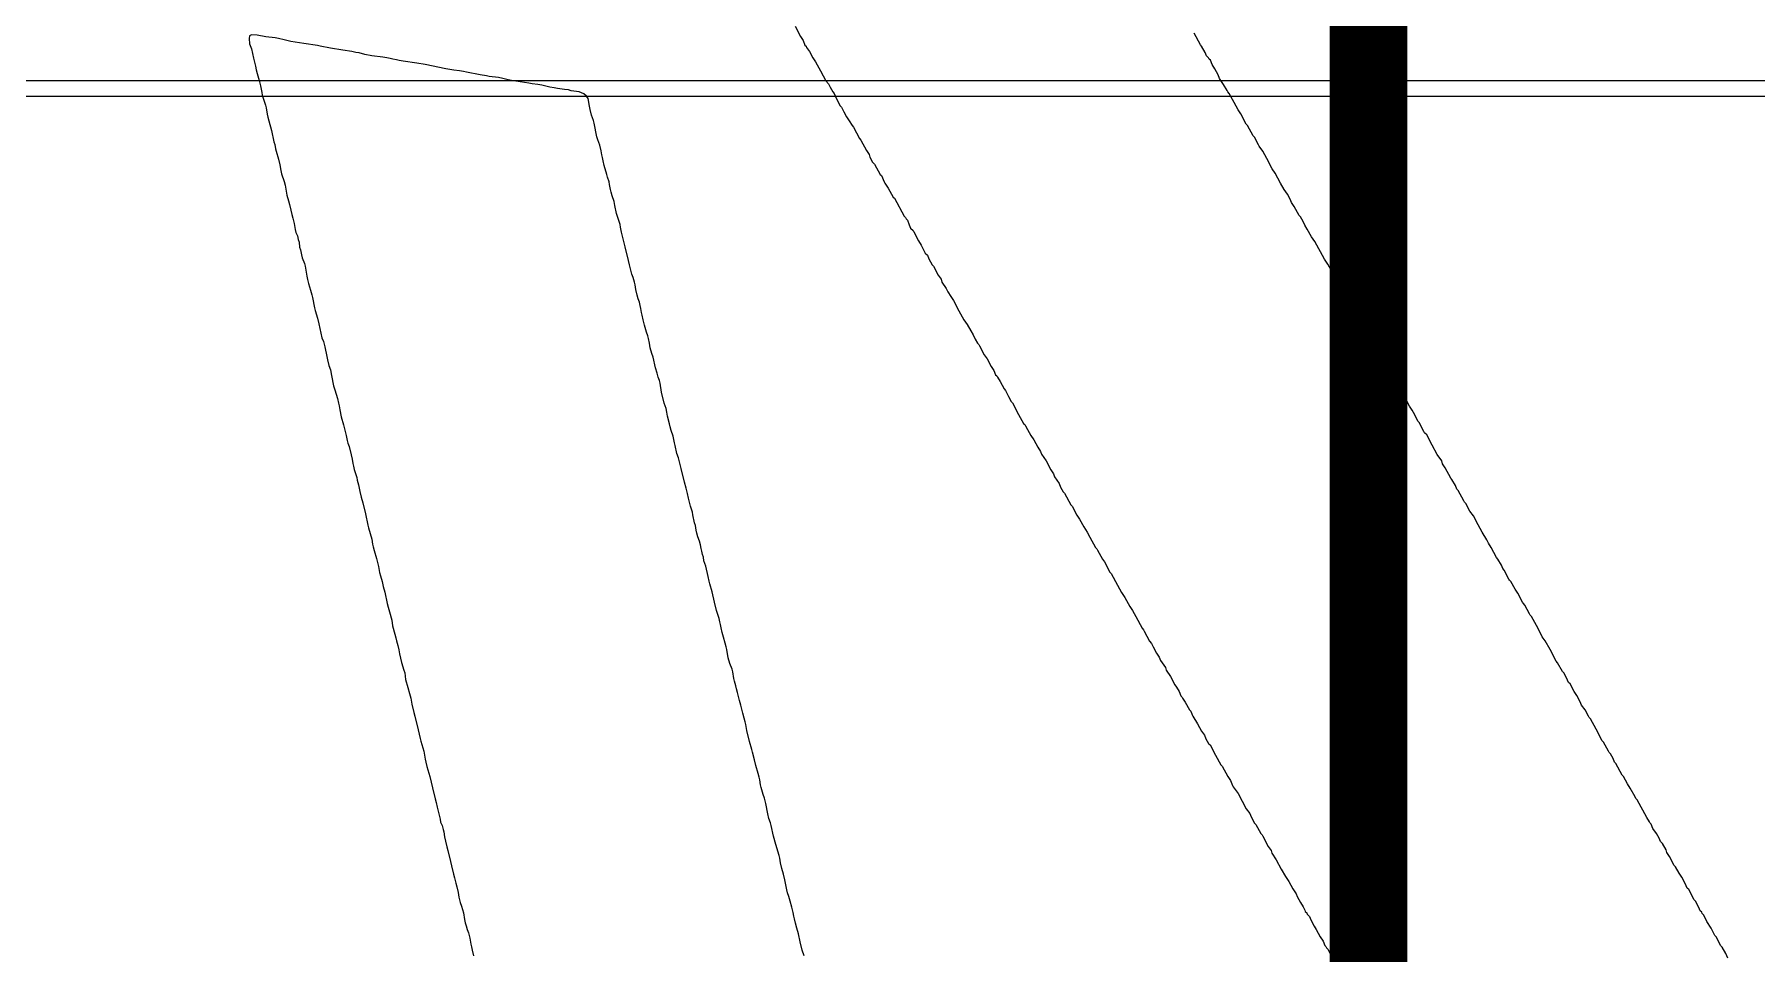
# Model space of a CAD drawing. Header units: inches. Extents: x 0 to 198, y 0 to 199.
# Drawn here: x 3.2747 to 3.3858, y 1.1247 to 1.184 of the extents above; entities that cross this region are included whole.
import ezdxf

# ---------------------------------------------------------------- set-up
doc = ezdxf.new("R2010")
doc.units = ezdxf.units.IN
doc.header["$MEASUREMENT"] = 0
for name, color, linetype in [('Bottom Layer', 5, 'Continuous'), ('Bottom Overlay', 54, 'Continuous'), ('Layer 1', 16, 'Continuous'), ('Layer 2', 76, 'Continuous'), ('Top Layer', 1, 'Continuous'), ('Top Overlay', 2, 'Continuous')]:
    doc.layers.add(name, color=color, linetype=linetype)

# ---------------------------------------------------------------- blocks, each defined once
blk = doc.blocks.new('G5RL_1A_E_HR_DC5_214')
at = {"layer": 'Top Overlay'}
blk.add_lwpolyline([(0.55905, -0.24879, 0.005, 0.005, 0), (-0.58268, -0.24879, 0.005, 0.005, 0)], format="xyseb", dxfattribs=at)

msp = doc.modelspace()

# ---------------------------------------------------------------- linework, layer by layer
at = {"layer": 'Bottom Layer'}
msp.add_line((4.03452, 1.181), (1.32, 1.181), dxfattribs=at)
at = {"layer": 'Bottom Overlay'}
for p, q in [((3.32377, 1.18453), (3.32413, 1.18386)), ((3.34994, 1.18333), (3.34954, 1.18408)), ((3.28856, 1.18391), (3.28852, 1.18373)), ((3.28852, 1.18373), (3.28856, 1.18338)), ((3.28867, 1.18397), (3.28856, 1.18391)), ((3.28856, 1.18338), (3.28869, 1.18307)), ((3.28905, 1.18395), (3.28867, 1.18397)), ((3.28869, 1.18307), (3.28874, 1.18276)), ((3.2896, 1.18384), (3.28905, 1.18395)), ((3.2902, 1.18377), (3.2896, 1.18384)), ((3.29042, 1.18373), (3.2902, 1.18377)), ((3.29078, 1.18364), (3.29042, 1.18373)), ((3.29122, 1.18355), (3.29078, 1.18364)), ((3.29206, 1.18342), (3.29122, 1.18355)), ((3.29294, 1.18329), (3.29206, 1.18342)), ((3.29312, 1.18324), (3.29294, 1.18329)), ((3.29379, 1.18311), (3.29312, 1.18324)), ((3.29458, 1.18298), (3.29379, 1.18311)), ((3.29516, 1.18289), (3.29458, 1.18298)), ((3.32413, 1.18386), (3.3243, 1.1836)), ((3.3243, 1.1836), (3.32441, 1.18331)), ((3.32441, 1.18331), (3.32448, 1.18324)), ((3.32448, 1.18324), (3.32452, 1.18315)), ((3.32452, 1.18315), (3.3247, 1.18289)), ((3.35002, 1.18324), (3.34994, 1.18333)), ((3.35025, 1.18284), (3.35002, 1.18324)), ((3.28874, 1.18276), (3.28881, 1.18247)), ((3.28881, 1.18247), (3.28894, 1.18194)), ((3.28894, 1.18194), (3.28898, 1.18171)), ((3.29542, 1.18284), (3.29516, 1.18289)), ((3.29564, 1.1828), (3.29542, 1.18284)), ((3.296, 1.18271), (3.29564, 1.1828)), ((3.29644, 1.18262), (3.296, 1.18271)), ((3.29715, 1.18253), (3.29644, 1.18262)), ((3.29742, 1.18249), (3.29715, 1.18253)), ((3.29764, 1.18245), (3.29742, 1.18249)), ((3.29781, 1.1824), (3.29764, 1.18245)), ((3.29804, 1.18236), (3.29781, 1.1824)), ((3.29821, 1.18231), (3.29804, 1.18236)), ((3.29848, 1.18227), (3.29821, 1.18231)), ((3.29936, 1.18214), (3.29848, 1.18227)), ((3.29989, 1.18205), (3.29936, 1.18214)), ((3.30122, 1.18178), (3.29989, 1.18205)), ((3.3247, 1.18289), (3.32492, 1.18249)), ((3.32492, 1.18249), (3.3251, 1.18223)), ((3.3251, 1.18223), (3.32541, 1.18165)), ((3.35033, 1.18262), (3.35025, 1.18284)), ((3.35047, 1.18249), (3.35033, 1.18262)), ((3.35051, 1.1824), (3.35047, 1.18249)), ((3.35058, 1.18234), (3.35051, 1.1824)), ((3.35069, 1.18205), (3.35058, 1.18234)), ((3.35087, 1.18178), (3.35069, 1.18205)), ((3.35109, 1.18138), (3.35087, 1.18178)), ((3.28898, 1.18171), (3.28905, 1.18147)), ((3.28905, 1.18147), (3.28918, 1.18103)), ((3.28918, 1.18103), (3.28927, 1.18067)), ((3.28927, 1.18067), (3.28934, 1.18025)), ((3.30175, 1.18169), (3.30122, 1.18178)), ((3.30211, 1.18165), (3.30175, 1.18169)), ((3.30237, 1.1816), (3.30211, 1.18165)), ((3.30255, 1.18156), (3.30237, 1.1816)), ((3.30344, 1.18138), (3.30255, 1.18156)), ((3.30386, 1.18132), (3.30344, 1.18138)), ((3.30403, 1.18127), (3.30386, 1.18132)), ((3.30463, 1.18121), (3.30403, 1.18127)), ((3.3049, 1.18116), (3.30463, 1.18121)), ((3.30525, 1.18107), (3.3049, 1.18116)), ((3.30547, 1.18103), (3.30525, 1.18107)), ((3.30574, 1.18098), (3.30547, 1.18103)), ((3.30631, 1.1809), (3.30574, 1.18098)), ((3.30658, 1.18085), (3.30631, 1.1809)), ((3.3068, 1.18081), (3.30658, 1.18085)), ((3.30716, 1.18076), (3.3068, 1.18081)), ((3.30742, 1.18072), (3.30716, 1.18076)), ((3.30795, 1.18059), (3.30742, 1.18072)), ((3.32541, 1.18165), (3.32576, 1.18099)), ((3.32576, 1.18099), (3.32594, 1.18081)), ((3.32594, 1.18081), (3.32603, 1.18059)), ((3.35118, 1.18116), (3.35109, 1.18138)), ((3.35144, 1.18076), (3.35118, 1.18116)), ((3.35166, 1.18037), (3.35144, 1.18076)), ((3.28934, 1.18025), (3.28938, 1.18008)), ((3.28938, 1.18008), (3.28958, 1.17944)), ((3.30822, 1.18054), (3.30795, 1.18059)), ((3.30844, 1.1805), (3.30822, 1.18054)), ((3.30888, 1.18045), (3.30844, 1.1805)), ((3.30915, 1.18041), (3.30888, 1.18045)), ((3.30932, 1.18036), (3.30915, 1.18041)), ((3.30983, 1.1803), (3.30932, 1.18036)), ((3.31014, 1.18017), (3.30983, 1.1803)), ((3.3103, 1.18001), (3.31014, 1.18017)), ((3.31041, 1.17986), (3.3103, 1.18001)), ((3.3105, 1.17937), (3.31041, 1.17986)), ((3.32603, 1.18059), (3.32621, 1.18028)), ((3.32621, 1.18028), (3.3263, 1.18019)), ((3.3263, 1.18019), (3.32647, 1.17979)), ((3.32647, 1.17979), (3.32669, 1.17939)), ((3.35171, 1.18028), (3.35166, 1.18037)), ((3.3518, 1.18019), (3.35171, 1.18028)), ((3.35211, 1.17961), (3.3518, 1.18019)), ((3.35237, 1.17913), (3.35211, 1.17961)), ((3.28958, 1.17944), (3.28962, 1.17926)), ((3.28962, 1.17926), (3.28969, 1.17884)), ((3.28969, 1.17884), (3.28973, 1.17866)), ((3.28973, 1.17866), (3.2898, 1.17842)), ((3.31054, 1.17915), (3.3105, 1.17937)), ((3.31063, 1.17879), (3.31054, 1.17915)), ((3.31076, 1.17844), (3.31063, 1.17879)), ((3.32669, 1.17939), (3.32678, 1.1793)), ((3.32678, 1.1793), (3.32692, 1.17899)), ((3.32692, 1.17899), (3.32709, 1.17868)), ((3.32709, 1.17868), (3.32727, 1.17842)), ((3.35255, 1.17886), (3.35237, 1.17913)), ((3.3529, 1.1782), (3.35255, 1.17886)), ((3.2898, 1.17842), (3.28998, 1.1778)), ((3.28998, 1.1778), (3.29013, 1.17707)), ((3.31081, 1.17826), (3.31076, 1.17844)), ((3.31098, 1.17738), (3.31081, 1.17826)), ((3.31103, 1.1772), (3.31098, 1.17738)), ((3.32727, 1.17842), (3.32745, 1.17811)), ((3.32745, 1.17811), (3.32754, 1.17802)), ((3.32754, 1.17802), (3.32793, 1.17727)), ((3.35299, 1.17811), (3.3529, 1.1782)), ((3.35335, 1.17744), (3.35299, 1.17811)), ((3.35343, 1.17736), (3.35335, 1.17744)), ((3.3537, 1.17687), (3.35343, 1.17736)), ((3.29013, 1.17707), (3.29018, 1.17689)), ((3.29018, 1.17689), (3.29022, 1.17662)), ((3.29022, 1.17662), (3.29027, 1.17645)), ((3.29027, 1.17645), (3.29042, 1.17594)), ((3.31116, 1.17685), (3.31103, 1.1772)), ((3.31125, 1.17649), (3.31116, 1.17685)), ((3.31129, 1.17623), (3.31125, 1.17649)), ((3.31134, 1.17605), (3.31129, 1.17623)), ((3.32793, 1.17727), (3.32802, 1.17718)), ((3.32802, 1.17718), (3.32838, 1.17651)), ((3.32838, 1.17651), (3.32855, 1.17625)), ((3.32855, 1.17625), (3.3286, 1.17607)), ((3.35374, 1.17678), (3.3537, 1.17687)), ((3.35396, 1.17647), (3.35374, 1.17678)), ((3.35423, 1.17598), (3.35396, 1.17647)), ((3.29042, 1.17594), (3.29051, 1.17558)), ((3.29051, 1.17558), (3.29058, 1.17521)), ((3.29058, 1.17521), (3.29062, 1.17499)), ((3.31138, 1.17583), (3.31134, 1.17605)), ((3.31145, 1.17554), (3.31138, 1.17583)), ((3.31163, 1.17496), (3.31145, 1.17554)), ((3.3286, 1.17607), (3.32877, 1.17576)), ((3.32877, 1.17576), (3.32891, 1.17563)), ((3.32891, 1.17563), (3.32926, 1.17496)), ((3.35458, 1.17532), (3.35423, 1.17598)), ((3.35476, 1.17505), (3.35458, 1.17532)), ((3.29062, 1.17499), (3.2908, 1.1745)), ((3.2908, 1.1745), (3.29086, 1.17426)), ((3.29086, 1.17426), (3.29097, 1.17361)), ((3.31167, 1.17479), (3.31163, 1.17496)), ((3.31176, 1.17448), (3.31167, 1.17479)), ((3.3118, 1.1743), (3.31176, 1.17448)), ((3.31185, 1.17399), (3.3118, 1.1743)), ((3.32926, 1.17496), (3.32935, 1.17488)), ((3.32935, 1.17488), (3.32953, 1.17448)), ((3.32953, 1.17448), (3.32957, 1.17439)), ((3.32957, 1.17439), (3.32979, 1.17408)), ((3.32979, 1.17408), (3.3301, 1.1735)), ((3.35512, 1.17439), (3.35476, 1.17505)), ((3.35534, 1.17399), (3.35512, 1.17439)), ((3.29097, 1.17361), (3.29106, 1.17326)), ((3.29106, 1.17326), (3.29113, 1.17302)), ((3.29113, 1.17302), (3.29122, 1.17266)), ((3.31189, 1.17381), (3.31185, 1.17399)), ((3.31196, 1.17357), (3.31189, 1.17381)), ((3.31209, 1.17321), (3.31196, 1.17357)), ((3.31214, 1.17295), (3.31209, 1.17321)), ((3.31225, 1.17244), (3.31214, 1.17295)), ((3.3301, 1.1735), (3.33019, 1.17342)), ((3.33019, 1.17342), (3.33081, 1.17226)), ((3.35556, 1.17368), (3.35534, 1.17399)), ((3.35574, 1.17337), (3.35556, 1.17368)), ((3.35582, 1.17315), (3.35574, 1.17337)), ((3.356, 1.17288), (3.35582, 1.17315)), ((3.29122, 1.17266), (3.29128, 1.17237)), ((3.29128, 1.17237), (3.29135, 1.17213)), ((3.29135, 1.17213), (3.29144, 1.17178)), ((3.31247, 1.17173), (3.31225, 1.17244)), ((3.33081, 1.17226), (3.3309, 1.17218)), ((3.3309, 1.17218), (3.33094, 1.17209)), ((3.33094, 1.17209), (3.33103, 1.172)), ((3.33103, 1.172), (3.33114, 1.17171)), ((3.35631, 1.17231), (3.356, 1.17288)), ((3.3564, 1.17222), (3.35631, 1.17231)), ((3.35658, 1.17191), (3.3564, 1.17222)), ((3.35667, 1.17169), (3.35658, 1.17191)), ((3.29144, 1.17178), (3.29151, 1.1714)), ((3.29151, 1.1714), (3.29155, 1.17122)), ((3.29155, 1.17122), (3.29164, 1.171)), ((3.29164, 1.171), (3.2917, 1.17076)), ((3.2917, 1.17076), (3.29175, 1.17058)), ((3.31251, 1.17155), (3.31247, 1.17173)), ((3.31256, 1.17124), (3.31251, 1.17155)), ((3.31273, 1.17054), (3.31256, 1.17124)), ((3.33114, 1.17171), (3.33123, 1.17149)), ((3.33123, 1.17149), (3.33139, 1.17133)), ((3.33139, 1.17133), (3.33143, 1.17125)), ((3.33143, 1.17125), (3.33174, 1.17067)), ((3.33174, 1.17067), (3.33192, 1.1704)), ((3.35684, 1.17142), (3.35667, 1.17169)), ((3.35711, 1.17094), (3.35684, 1.17142)), ((3.35733, 1.17063), (3.35711, 1.17094)), ((3.29175, 1.17058), (3.29179, 1.17027)), ((3.29179, 1.17027), (3.29184, 1.17009)), ((3.29184, 1.17009), (3.2919, 1.16976)), ((3.2919, 1.16976), (3.29195, 1.16958)), ((3.29195, 1.16958), (3.2921, 1.16921)), ((3.3128, 1.17029), (3.31273, 1.17054)), ((3.31302, 1.16941), (3.3128, 1.17029)), ((3.33192, 1.1704), (3.33201, 1.17018)), ((3.33201, 1.17018), (3.33218, 1.16987)), ((3.33218, 1.16987), (3.33232, 1.16974)), ((3.33232, 1.16974), (3.3324, 1.16952)), ((3.35795, 1.16948), (3.35733, 1.17063)), ((3.2921, 1.16921), (3.29215, 1.16903)), ((3.29215, 1.16903), (3.29226, 1.16839)), ((3.31309, 1.16912), (3.31302, 1.16941)), ((3.31318, 1.16877), (3.31309, 1.16912)), ((3.31324, 1.16852), (3.31318, 1.16877)), ((3.31333, 1.1683), (3.31324, 1.16852)), ((3.3324, 1.16952), (3.33263, 1.16912)), ((3.33263, 1.16912), (3.33271, 1.16903)), ((3.33271, 1.16903), (3.33302, 1.16846)), ((3.33302, 1.16846), (3.3332, 1.16819)), ((3.35817, 1.16917), (3.35795, 1.16948)), ((3.35839, 1.16877), (3.35817, 1.16917)), ((3.35844, 1.16868), (3.35839, 1.16877)), ((3.35866, 1.16837), (3.35844, 1.16868)), ((3.29226, 1.16839), (3.2923, 1.16817)), ((3.2923, 1.16817), (3.29237, 1.16792)), ((3.29237, 1.16792), (3.2925, 1.16748)), ((3.2925, 1.16748), (3.29257, 1.16719)), ((3.3134, 1.16801), (3.31333, 1.1683)), ((3.31344, 1.16784), (3.3134, 1.16801)), ((3.31349, 1.16753), (3.31344, 1.16784)), ((3.31357, 1.16717), (3.31349, 1.16753)), ((3.3332, 1.16819), (3.33325, 1.16801)), ((3.33325, 1.16801), (3.33353, 1.16759)), ((3.33353, 1.16759), (3.33364, 1.16739)), ((3.33364, 1.16739), (3.33382, 1.16708)), ((3.3587, 1.16819), (3.35866, 1.16837)), ((3.35888, 1.16793), (3.3587, 1.16819)), ((3.35923, 1.16726), (3.35888, 1.16793)), ((3.29257, 1.16719), (3.29261, 1.16702)), ((3.29261, 1.16702), (3.29275, 1.16635)), ((3.29275, 1.16635), (3.29279, 1.16618)), ((3.31364, 1.16693), (3.31357, 1.16717)), ((3.31373, 1.16671), (3.31364, 1.16693)), ((3.31377, 1.16649), (3.31373, 1.16671)), ((3.31382, 1.16631), (3.31377, 1.16649)), ((3.31386, 1.16604), (3.31382, 1.16631)), ((3.33382, 1.16708), (3.334, 1.16682)), ((3.334, 1.16682), (3.33435, 1.16615)), ((3.35928, 1.16717), (3.35923, 1.16726)), ((3.35937, 1.16708), (3.35928, 1.16717)), ((3.35954, 1.16677), (3.35937, 1.16708)), ((3.35963, 1.16655), (3.35954, 1.16677)), ((3.35981, 1.16629), (3.35963, 1.16655)), ((3.36014, 1.16569), (3.35981, 1.16629)), ((3.29279, 1.16618), (3.29294, 1.16567)), ((3.29294, 1.16567), (3.29303, 1.16531)), ((3.29303, 1.16531), (3.29323, 1.1644)), ((3.31391, 1.16587), (3.31386, 1.16604)), ((3.31397, 1.16558), (3.31391, 1.16587)), ((3.31406, 1.16522), (3.31397, 1.16558)), ((3.31419, 1.16478), (3.31406, 1.16522)), ((3.33435, 1.16615), (3.33466, 1.16558)), ((3.33466, 1.16558), (3.33488, 1.16527)), ((3.33488, 1.16527), (3.33511, 1.16487)), ((3.36043, 1.16527), (3.36014, 1.16569)), ((3.36047, 1.16509), (3.36043, 1.16527)), ((3.29323, 1.1644), (3.29332, 1.16418)), ((3.29332, 1.16418), (3.29341, 1.16383)), ((3.31426, 1.16454), (3.31419, 1.16478)), ((3.31431, 1.16436), (3.31426, 1.16454)), ((3.31437, 1.16407), (3.31431, 1.16436)), ((3.31442, 1.16376), (3.31437, 1.16407)), ((3.33511, 1.16487), (3.33528, 1.16461)), ((3.33528, 1.16461), (3.33539, 1.16432)), ((3.33539, 1.16432), (3.33555, 1.16407)), ((3.33555, 1.16407), (3.33564, 1.16399)), ((3.36065, 1.16483), (3.36047, 1.16509)), ((3.36092, 1.16434), (3.36065, 1.16483)), ((3.36109, 1.16407), (3.36092, 1.16434)), ((3.36114, 1.16399), (3.36109, 1.16407)), ((3.29341, 1.16383), (3.29345, 1.16361)), ((3.29345, 1.16361), (3.2935, 1.16343)), ((3.2935, 1.16343), (3.29359, 1.16299)), ((3.29359, 1.16299), (3.29367, 1.16263)), ((3.31453, 1.16339), (3.31442, 1.16376)), ((3.31462, 1.16317), (3.31453, 1.16339)), ((3.31477, 1.16248), (3.31462, 1.16317)), ((3.33564, 1.16399), (3.33568, 1.1639)), ((3.33568, 1.1639), (3.33599, 1.16332)), ((3.33599, 1.16332), (3.33617, 1.16306)), ((3.33617, 1.16306), (3.33643, 1.16257)), ((3.3612, 1.16392), (3.36114, 1.16399)), ((3.36131, 1.16363), (3.3612, 1.16392)), ((3.36162, 1.16319), (3.36131, 1.16363)), ((3.36167, 1.1631), (3.36162, 1.16319)), ((3.36176, 1.16288), (3.36167, 1.1631)), ((3.29367, 1.16263), (3.29379, 1.16235)), ((3.29379, 1.16235), (3.29385, 1.16197)), ((3.29385, 1.16197), (3.29398, 1.16131)), ((3.31486, 1.16213), (3.31477, 1.16248)), ((3.31493, 1.16188), (3.31486, 1.16213)), ((3.31501, 1.16166), (3.31493, 1.16188)), ((3.33643, 1.16257), (3.33661, 1.1623)), ((3.33661, 1.1623), (3.33672, 1.16202)), ((3.33672, 1.16202), (3.33679, 1.16195)), ((3.33679, 1.16195), (3.33683, 1.16186)), ((3.33683, 1.16186), (3.33701, 1.16159)), ((3.36193, 1.16261), (3.36176, 1.16288)), ((3.3622, 1.16213), (3.36193, 1.16261)), ((3.36238, 1.16186), (3.3622, 1.16213)), ((3.36269, 1.16129), (3.36238, 1.16186)), ((3.29398, 1.16131), (3.29405, 1.16106)), ((3.29405, 1.16106), (3.29423, 1.16049)), ((3.31506, 1.16148), (3.31501, 1.16166)), ((3.31515, 1.16091), (3.31506, 1.16148)), ((3.31532, 1.1602), (3.31515, 1.16091)), ((3.33701, 1.16159), (3.33727, 1.16111)), ((3.33727, 1.16111), (3.33736, 1.16102)), ((3.33736, 1.16102), (3.33754, 1.16062)), ((3.36273, 1.1612), (3.36269, 1.16129)), ((3.36282, 1.16111), (3.36273, 1.1612)), ((3.36317, 1.16049), (3.36282, 1.16111)), ((3.29423, 1.16049), (3.29429, 1.1602)), ((3.29429, 1.1602), (3.29434, 1.16002)), ((3.29434, 1.16002), (3.29438, 1.15976)), ((3.29438, 1.15976), (3.29447, 1.15931)), ((3.31546, 1.15985), (3.31532, 1.1602)), ((3.3155, 1.15962), (3.31546, 1.15985)), ((3.31554, 1.15936), (3.3155, 1.15962)), ((3.33754, 1.16062), (3.33772, 1.16031)), ((3.33772, 1.16031), (3.33781, 1.16022)), ((3.33781, 1.16022), (3.3382, 1.15947)), ((3.36344, 1.16), (3.36317, 1.16049)), ((3.36362, 1.15974), (3.36344, 1.16)), ((3.36379, 1.15943), (3.36362, 1.15974)), ((3.29447, 1.15931), (3.29463, 1.1588)), ((3.29463, 1.1588), (3.2948, 1.1581)), ((3.31566, 1.15885), (3.31554, 1.15936)), ((3.3157, 1.15867), (3.31566, 1.15885)), ((3.31577, 1.15843), (3.3157, 1.15867)), ((3.3382, 1.15947), (3.33851, 1.15889)), ((3.33851, 1.15889), (3.3386, 1.15881)), ((3.3386, 1.15881), (3.33865, 1.15872)), ((3.33865, 1.15872), (3.33878, 1.1585)), ((3.33878, 1.1585), (3.339, 1.1581)), ((3.36397, 1.15903), (3.36379, 1.15943)), ((3.36406, 1.15894), (3.36397, 1.15903)), ((3.36437, 1.15836), (3.36406, 1.15894)), ((3.2948, 1.1581), (3.29485, 1.15779)), ((3.29485, 1.15779), (3.29489, 1.15761)), ((3.29489, 1.15761), (3.29498, 1.15739)), ((3.29498, 1.15739), (3.29511, 1.15686)), ((3.3159, 1.15807), (3.31577, 1.15843)), ((3.31599, 1.15763), (3.3159, 1.15807)), ((3.31603, 1.15745), (3.31599, 1.15763)), ((3.31614, 1.15695), (3.31603, 1.15745)), ((3.339, 1.1581), (3.33918, 1.15783)), ((3.33918, 1.15783), (3.33944, 1.15735)), ((3.33944, 1.15735), (3.33962, 1.15708)), ((3.36441, 1.15827), (3.36437, 1.15836)), ((3.36455, 1.15814), (3.36441, 1.15827)), ((3.3649, 1.15748), (3.36455, 1.15814)), ((3.36523, 1.15688), (3.3649, 1.15748)), ((3.29511, 1.15686), (3.29518, 1.15657)), ((3.29518, 1.15657), (3.29522, 1.1563)), ((3.29522, 1.1563), (3.29527, 1.15613)), ((3.31625, 1.15666), (3.31614, 1.15695)), ((3.31641, 1.15597), (3.31625, 1.15666)), ((3.33962, 1.15708), (3.33967, 1.1569)), ((3.33967, 1.1569), (3.33998, 1.15646)), ((3.33998, 1.15646), (3.34029, 1.15588)), ((3.36552, 1.15646), (3.36523, 1.15688)), ((3.36556, 1.15628), (3.36552, 1.15646)), ((3.36574, 1.15602), (3.36556, 1.15628)), ((3.29527, 1.15613), (3.29531, 1.1559)), ((3.29531, 1.1559), (3.29547, 1.1554)), ((3.29547, 1.1554), (3.29551, 1.15522)), ((3.29551, 1.15522), (3.29558, 1.15493)), ((3.31663, 1.15509), (3.31641, 1.15597)), ((3.34029, 1.15588), (3.34046, 1.15562)), ((3.34046, 1.15562), (3.34051, 1.15544)), ((3.34051, 1.15544), (3.34082, 1.155)), ((3.3661, 1.15535), (3.36574, 1.15602)), ((3.36618, 1.15526), (3.3661, 1.15535)), ((3.3664, 1.15487), (3.36618, 1.15526)), ((3.29558, 1.15493), (3.29567, 1.15449)), ((3.29567, 1.15449), (3.29576, 1.15413)), ((3.29576, 1.15413), (3.29587, 1.15376)), ((3.31674, 1.15471), (3.31663, 1.15509)), ((3.31683, 1.15436), (3.31674, 1.15471)), ((3.3169, 1.15407), (3.31683, 1.15436)), ((3.31703, 1.15354), (3.3169, 1.15407)), ((3.34082, 1.155), (3.3409, 1.15478)), ((3.3409, 1.15478), (3.34108, 1.15447)), ((3.34108, 1.15447), (3.34117, 1.15438)), ((3.34117, 1.15438), (3.34157, 1.15363)), ((3.36649, 1.15464), (3.3664, 1.15487)), ((3.36658, 1.15456), (3.36649, 1.15464)), ((3.36694, 1.15389), (3.36658, 1.15456)), ((3.29587, 1.15376), (3.29604, 1.15305)), ((3.29604, 1.15305), (3.2962, 1.15232)), ((3.31714, 1.15316), (3.31703, 1.15354)), ((3.31718, 1.15298), (3.31714, 1.15316)), ((3.31729, 1.15247), (3.31718, 1.15298)), ((3.34157, 1.15363), (3.34166, 1.15354)), ((3.34166, 1.15354), (3.34197, 1.15296)), ((3.34197, 1.15296), (3.34214, 1.1527)), ((3.36698, 1.1538), (3.36694, 1.15389)), ((3.36707, 1.15371), (3.36698, 1.1538)), ((3.36733, 1.15323), (3.36707, 1.15371)), ((3.36756, 1.15292), (3.36733, 1.15323)), ((3.36787, 1.15234), (3.36756, 1.15292)), ((3.2962, 1.15232), (3.29624, 1.15214)), ((3.29624, 1.15214), (3.29635, 1.15177)), ((3.29635, 1.15177), (3.29644, 1.15141)), ((3.31734, 1.1523), (3.31729, 1.15247)), ((3.31738, 1.15199), (3.31734, 1.1523)), ((3.31743, 1.15181), (3.31738, 1.15199)), ((3.31749, 1.15157), (3.31743, 1.15181)), ((3.34214, 1.1527), (3.34241, 1.15221)), ((3.34241, 1.15221), (3.34263, 1.15186)), ((3.34263, 1.15186), (3.34281, 1.15155)), ((3.36813, 1.15186), (3.36787, 1.15234)), ((3.36844, 1.15137), (3.36813, 1.15186)), ((3.29644, 1.15141), (3.29649, 1.1511)), ((3.29649, 1.1511), (3.29653, 1.15092)), ((3.29653, 1.15092), (3.2966, 1.15068)), ((3.2966, 1.15068), (3.29675, 1.15017)), ((3.3176, 1.15128), (3.31749, 1.15157)), ((3.31767, 1.15104), (3.3176, 1.15128)), ((3.31771, 1.15081), (3.31767, 1.15104)), ((3.31776, 1.15064), (3.31771, 1.15081)), ((3.34281, 1.15155), (3.34316, 1.15088)), ((3.34316, 1.15088), (3.34325, 1.15079)), ((3.34325, 1.15079), (3.3433, 1.1507)), ((3.3433, 1.1507), (3.34361, 1.15013)), ((3.36853, 1.15115), (3.36844, 1.15137)), ((3.36871, 1.15088), (3.36853, 1.15115)), ((3.36906, 1.15022), (3.36871, 1.15088)), ((3.29675, 1.15017), (3.29688, 1.14964)), ((3.29688, 1.14964), (3.29695, 1.14926)), ((3.3178, 1.15042), (3.31776, 1.15064)), ((3.31785, 1.15024), (3.3178, 1.15042)), ((3.31789, 1.15002), (3.31785, 1.15024)), ((3.31802, 1.14966), (3.31789, 1.15002)), ((3.31816, 1.149), (3.31802, 1.14966)), ((3.34361, 1.15013), (3.34369, 1.15004)), ((3.34369, 1.15004), (3.34374, 1.14995)), ((3.34374, 1.14995), (3.34409, 1.14929)), ((3.36915, 1.15013), (3.36906, 1.15022)), ((3.36937, 1.14973), (3.36915, 1.15013)), ((3.36946, 1.14951), (3.36937, 1.14973)), ((3.29695, 1.14926), (3.297, 1.14904)), ((3.297, 1.14904), (3.29711, 1.14867)), ((3.29711, 1.14867), (3.29719, 1.14836)), ((3.31822, 1.14871), (3.31816, 1.149)), ((3.31827, 1.14853), (3.31822, 1.14871)), ((3.31842, 1.14802), (3.31827, 1.14853)), ((3.34409, 1.14929), (3.34418, 1.1492)), ((3.34418, 1.1492), (3.34458, 1.14845)), ((3.34458, 1.14845), (3.34484, 1.14796)), ((3.36955, 1.14942), (3.36946, 1.14951)), ((3.36986, 1.14884), (3.36955, 1.14942)), ((3.3699, 1.14876), (3.36986, 1.14884)), ((3.36999, 1.14867), (3.3699, 1.14876)), ((3.37026, 1.14818), (3.36999, 1.14867)), ((3.29719, 1.14836), (3.29728, 1.148)), ((3.29728, 1.148), (3.29744, 1.14727)), ((3.31858, 1.14734), (3.31842, 1.14802)), ((3.31871, 1.14681), (3.31858, 1.14734)), ((3.34484, 1.14796), (3.34507, 1.14765)), ((3.34507, 1.14765), (3.34538, 1.14707)), ((3.37043, 1.14792), (3.37026, 1.14818)), ((3.37074, 1.14734), (3.37043, 1.14792)), ((3.37079, 1.14725), (3.37074, 1.14734)), ((3.29744, 1.14727), (3.2975, 1.14703)), ((3.2975, 1.14703), (3.29759, 1.14672)), ((3.29759, 1.14672), (3.29773, 1.14619)), ((3.31887, 1.1463), (3.31871, 1.14681)), ((3.31891, 1.14608), (3.31887, 1.1463)), ((3.34538, 1.14707), (3.34555, 1.14681)), ((3.34555, 1.14681), (3.34577, 1.14641)), ((3.34577, 1.14641), (3.34617, 1.14566)), ((3.37088, 1.14716), (3.37079, 1.14725)), ((3.37119, 1.14659), (3.37088, 1.14716)), ((3.37123, 1.1465), (3.37119, 1.14659)), ((3.37132, 1.14641), (3.37123, 1.1465)), ((3.37163, 1.14583), (3.37132, 1.14641)), ((3.29773, 1.14619), (3.29779, 1.14581)), ((3.29779, 1.14581), (3.29793, 1.14528)), ((3.29793, 1.14528), (3.29799, 1.14504)), ((3.31895, 1.1459), (3.31891, 1.14608)), ((3.319, 1.14568), (3.31895, 1.1459)), ((3.31906, 1.14539), (3.319, 1.14568)), ((3.31915, 1.14508), (3.31906, 1.14539)), ((3.34617, 1.14566), (3.34626, 1.14557)), ((3.34626, 1.14557), (3.34631, 1.14548)), ((3.34631, 1.14548), (3.34666, 1.14482)), ((3.37189, 1.14535), (3.37163, 1.14583)), ((3.37201, 1.1451), (3.37189, 1.14535)), ((3.3722, 1.14486), (3.37201, 1.1451)), ((3.29799, 1.14504), (3.29804, 1.14486)), ((3.29804, 1.14486), (3.29812, 1.14455)), ((3.29812, 1.14455), (3.29819, 1.14426)), ((3.29819, 1.14426), (3.29823, 1.144)), ((3.29823, 1.144), (3.29837, 1.14346)), ((3.31926, 1.1447), (3.31915, 1.14508)), ((3.31933, 1.14446), (3.31926, 1.1447)), ((3.31937, 1.14428), (3.31933, 1.14446)), ((3.31946, 1.14375), (3.31937, 1.14428)), ((3.34666, 1.14482), (3.34679, 1.14468)), ((3.34679, 1.14468), (3.34688, 1.14446)), ((3.34688, 1.14446), (3.3471, 1.14406)), ((3.3471, 1.14406), (3.34728, 1.1438)), ((3.37251, 1.14429), (3.3722, 1.14486)), ((3.37291, 1.14353), (3.37251, 1.14429)), ((3.29837, 1.14346), (3.29852, 1.14296)), ((3.29852, 1.14296), (3.29857, 1.14278)), ((3.31957, 1.14338), (3.31946, 1.14375)), ((3.31971, 1.14302), (3.31957, 1.14338)), ((3.31975, 1.14285), (3.31971, 1.14302)), ((3.34728, 1.1438), (3.34737, 1.14358)), ((3.34737, 1.14358), (3.34768, 1.14313)), ((3.34768, 1.14313), (3.34772, 1.14296)), ((3.34772, 1.14296), (3.34801, 1.14254)), ((3.373, 1.14344), (3.37291, 1.14353)), ((3.37331, 1.14287), (3.373, 1.14344)), ((3.29857, 1.14278), (3.29863, 1.14236)), ((3.29863, 1.14236), (3.29877, 1.14183)), ((3.29877, 1.14183), (3.29888, 1.14145)), ((3.31982, 1.14242), (3.31975, 1.14285)), ((3.31986, 1.14225), (3.31982, 1.14242)), ((3.31995, 1.14194), (3.31986, 1.14225)), ((3.31999, 1.14176), (3.31995, 1.14194)), ((3.32006, 1.14152), (3.31999, 1.14176)), ((3.34801, 1.14254), (3.34828, 1.14201)), ((3.34828, 1.14201), (3.34839, 1.14185)), ((3.34839, 1.14185), (3.34856, 1.14158)), ((3.3734, 1.14278), (3.37331, 1.14287)), ((3.37358, 1.14247), (3.3734, 1.14278)), ((3.37371, 1.14216), (3.37358, 1.14247)), ((3.3738, 1.14207), (3.37371, 1.14216)), ((3.37406, 1.14158), (3.3738, 1.14207)), ((3.29888, 1.14145), (3.29897, 1.14114)), ((3.29897, 1.14114), (3.29903, 1.14076)), ((3.29903, 1.14076), (3.29916, 1.14023)), ((3.32019, 1.14099), (3.32006, 1.14152)), ((3.32026, 1.1407), (3.32019, 1.14099)), ((3.32039, 1.14017), (3.32026, 1.1407)), ((3.34856, 1.14158), (3.34867, 1.1413)), ((3.34867, 1.1413), (3.34874, 1.14123)), ((3.34874, 1.14123), (3.34879, 1.14114)), ((3.34879, 1.14114), (3.34896, 1.14088)), ((3.34896, 1.14088), (3.34923, 1.14039)), ((3.37424, 1.14132), (3.37406, 1.14158)), ((3.37446, 1.14092), (3.37424, 1.14132)), ((3.37455, 1.1407), (3.37446, 1.14092)), ((3.37477, 1.14039), (3.37455, 1.1407)), ((3.29916, 1.14023), (3.29923, 1.13999)), ((3.29923, 1.13999), (3.29945, 1.1391)), ((3.32048, 1.13986), (3.32039, 1.14017)), ((3.32055, 1.13961), (3.32048, 1.13986)), ((3.32059, 1.13944), (3.32055, 1.13961)), ((3.34923, 1.14039), (3.34932, 1.1403)), ((3.34932, 1.1403), (3.3494, 1.14008)), ((3.3494, 1.14008), (3.34945, 1.13999)), ((3.34945, 1.13999), (3.34976, 1.1395)), ((3.37499, 1.13999), (3.37477, 1.14039)), ((3.37504, 1.1399), (3.37499, 1.13999)), ((3.37513, 1.13981), (3.37504, 1.1399)), ((3.37548, 1.13915), (3.37513, 1.13981)), ((3.29945, 1.1391), (3.29956, 1.13855)), ((3.29956, 1.13855), (3.29961, 1.13837)), ((3.32066, 1.13906), (3.32059, 1.13944)), ((3.32084, 1.13835), (3.32066, 1.13906)), ((3.34976, 1.1395), (3.35002, 1.13902)), ((3.35002, 1.13902), (3.3502, 1.13875)), ((3.3502, 1.13875), (3.35029, 1.13853)), ((3.35029, 1.13853), (3.35047, 1.13822)), ((3.37588, 1.1384), (3.37548, 1.13915)), ((3.29961, 1.13837), (3.29981, 1.13773)), ((3.29981, 1.13773), (3.29989, 1.1372)), ((3.32099, 1.13784), (3.32084, 1.13835)), ((3.32103, 1.13767), (3.32099, 1.13784)), ((3.32115, 1.13716), (3.32103, 1.13767)), ((3.35047, 1.13822), (3.35056, 1.13813)), ((3.35056, 1.13813), (3.35091, 1.13747)), ((3.35091, 1.13747), (3.35126, 1.13685)), ((3.37597, 1.13831), (3.37588, 1.1384)), ((3.37628, 1.13773), (3.37597, 1.13831)), ((3.37632, 1.13764), (3.37628, 1.13773)), ((3.37641, 1.13756), (3.37632, 1.13764)), ((3.37659, 1.13725), (3.37641, 1.13756)), ((3.29989, 1.1372), (3.29994, 1.13702)), ((3.29994, 1.13702), (3.30001, 1.13674)), ((3.30001, 1.13674), (3.3002, 1.13609)), ((3.32123, 1.1368), (3.32115, 1.13716)), ((3.32139, 1.13629), (3.32123, 1.1368)), ((3.32145, 1.13605), (3.32139, 1.13629)), ((3.35126, 1.13685), (3.35135, 1.13676)), ((3.35135, 1.13676), (3.35171, 1.1361)), ((3.37668, 1.13702), (3.37659, 1.13725)), ((3.37676, 1.13694), (3.37668, 1.13702)), ((3.37716, 1.13618), (3.37676, 1.13694)), ((3.3002, 1.13609), (3.30036, 1.13536)), ((3.30036, 1.13536), (3.30054, 1.13465)), ((3.3215, 1.13587), (3.32145, 1.13605)), ((3.32154, 1.13556), (3.3215, 1.13587)), ((3.32159, 1.13539), (3.32154, 1.13556)), ((3.32172, 1.13494), (3.32159, 1.13539)), ((3.35171, 1.1361), (3.35188, 1.13583)), ((3.35188, 1.13583), (3.35202, 1.13552)), ((3.35202, 1.13552), (3.35206, 1.13543)), ((3.35206, 1.13543), (3.35237, 1.13499)), ((3.37725, 1.1361), (3.37716, 1.13618)), ((3.37752, 1.13561), (3.37725, 1.1361)), ((3.37769, 1.13534), (3.37752, 1.13561)), ((3.378, 1.13477), (3.37769, 1.13534)), ((3.30054, 1.13465), (3.3006, 1.13441)), ((3.3006, 1.13441), (3.30067, 1.13412)), ((3.30067, 1.13412), (3.30076, 1.13377)), ((3.32179, 1.1347), (3.32172, 1.13494)), ((3.32188, 1.13435), (3.32179, 1.1347)), ((3.32201, 1.13368), (3.32188, 1.13435)), ((3.35237, 1.13499), (3.3529, 1.13401)), ((3.3529, 1.13401), (3.35312, 1.1337)), ((3.37805, 1.13468), (3.378, 1.13477)), ((3.37814, 1.13459), (3.37805, 1.13468)), ((3.37876, 1.13344), (3.37814, 1.13459)), ((3.30076, 1.13377), (3.30085, 1.13333)), ((3.30085, 1.13333), (3.30089, 1.13315)), ((3.30089, 1.13315), (3.30098, 1.13293)), ((3.30098, 1.13293), (3.30105, 1.13268)), ((3.32207, 1.13339), (3.32201, 1.13368)), ((3.32219, 1.13311), (3.32207, 1.13339)), ((3.32223, 1.13293), (3.32219, 1.13311)), ((3.32238, 1.13224), (3.32223, 1.13293)), ((3.35312, 1.1337), (3.35321, 1.13348)), ((3.35321, 1.13348), (3.35343, 1.13308)), ((3.35343, 1.13308), (3.35352, 1.133)), ((3.35352, 1.133), (3.35383, 1.13242)), ((3.37893, 1.13317), (3.37876, 1.13344)), ((3.37898, 1.13308), (3.37893, 1.13317)), ((3.37904, 1.13302), (3.37898, 1.13308)), ((3.37915, 1.13273), (3.37904, 1.13302)), ((3.30105, 1.13268), (3.30109, 1.13251)), ((3.30109, 1.13251), (3.30113, 1.1322)), ((3.30113, 1.1322), (3.3012, 1.13191)), ((3.3012, 1.13191), (3.30129, 1.13156)), ((3.32252, 1.13171), (3.32238, 1.13224)), ((3.35383, 1.13242), (3.35392, 1.13233)), ((3.35392, 1.13233), (3.35396, 1.13224)), ((3.35396, 1.13224), (3.35432, 1.13158)), ((3.37938, 1.13242), (3.37915, 1.13273)), ((3.37955, 1.13211), (3.37938, 1.13242)), ((3.37964, 1.13189), (3.37955, 1.13211)), ((3.37977, 1.13176), (3.37964, 1.13189)), ((3.38, 1.13136), (3.37977, 1.13176)), ((3.30129, 1.13156), (3.30136, 1.13131)), ((3.30136, 1.13131), (3.30153, 1.1306)), ((3.32274, 1.131), (3.32252, 1.13171)), ((3.32278, 1.13083), (3.32274, 1.131)), ((3.32283, 1.13052), (3.32278, 1.13083)), ((3.35432, 1.13158), (3.3545, 1.13131)), ((3.3545, 1.13131), (3.35454, 1.13114)), ((3.35454, 1.13114), (3.35483, 1.13072)), ((3.35483, 1.13072), (3.35516, 1.13012)), ((3.38004, 1.13118), (3.38, 1.13136)), ((3.38022, 1.13092), (3.38004, 1.13118)), ((3.38053, 1.13034), (3.38022, 1.13092)), ((3.30153, 1.1306), (3.3016, 1.13032)), ((3.3016, 1.13032), (3.30173, 1.12979)), ((3.30173, 1.12979), (3.30178, 1.12956)), ((3.30178, 1.12956), (3.30187, 1.12921)), ((3.32292, 1.13016), (3.32283, 1.13052)), ((3.32303, 1.12979), (3.32292, 1.13016)), ((3.32312, 1.12943), (3.32303, 1.12979)), ((3.35516, 1.13012), (3.35543, 1.12963)), ((3.35543, 1.12963), (3.35565, 1.12932)), ((3.38062, 1.13025), (3.38053, 1.13034)), ((3.38084, 1.12985), (3.38062, 1.13025)), ((3.38101, 1.12959), (3.38084, 1.12985)), ((3.38124, 1.12919), (3.38101, 1.12959)), ((3.30187, 1.12921), (3.30193, 1.12897)), ((3.30193, 1.12897), (3.30202, 1.12861)), ((3.30202, 1.12861), (3.30206, 1.1283)), ((3.32325, 1.12877), (3.32312, 1.12943)), ((3.32329, 1.12859), (3.32325, 1.12877)), ((3.32336, 1.12835), (3.32329, 1.12859)), ((3.35565, 1.12932), (3.35591, 1.12883)), ((3.35591, 1.12883), (3.35613, 1.12852)), ((3.35613, 1.12852), (3.35618, 1.12835)), ((3.38137, 1.12888), (3.38124, 1.12919)), ((3.38146, 1.12879), (3.38137, 1.12888)), ((3.38181, 1.12813), (3.38146, 1.12879)), ((3.30206, 1.1283), (3.30215, 1.12795)), ((3.30215, 1.12795), (3.30224, 1.12773)), ((3.30224, 1.12773), (3.30237, 1.12728)), ((3.32345, 1.12804), (3.32336, 1.12835)), ((3.32356, 1.12766), (3.32345, 1.12804)), ((3.32365, 1.12731), (3.32356, 1.12766)), ((3.35618, 1.12835), (3.3564, 1.12795)), ((3.3564, 1.12795), (3.35658, 1.12768)), ((3.35658, 1.12768), (3.35667, 1.12746)), ((3.35667, 1.12746), (3.35671, 1.12737)), ((3.35671, 1.12737), (3.3568, 1.12729)), ((3.3819, 1.12804), (3.38181, 1.12813)), ((3.38212, 1.12764), (3.3819, 1.12804)), ((3.38221, 1.12742), (3.38212, 1.12764)), ((3.3823, 1.12733), (3.38221, 1.12742)), ((3.38234, 1.12724), (3.3823, 1.12733)), ((3.30237, 1.12728), (3.30244, 1.12686)), ((3.30244, 1.12686), (3.30248, 1.12664)), ((3.30248, 1.12664), (3.30253, 1.12646)), ((3.30253, 1.12646), (3.3026, 1.12622)), ((3.3026, 1.12622), (3.30268, 1.126)), ((3.32369, 1.12708), (3.32365, 1.12731)), ((3.32373, 1.12691), (3.32369, 1.12708)), ((3.3238, 1.12662), (3.32373, 1.12691)), ((3.32389, 1.12631), (3.3238, 1.12662)), ((3.324, 1.12593), (3.32389, 1.12631)), ((3.3568, 1.12729), (3.35684, 1.1272)), ((3.35684, 1.1272), (3.35698, 1.12706)), ((3.35698, 1.12706), (3.35706, 1.12684)), ((3.35706, 1.12684), (3.35729, 1.12644)), ((3.35729, 1.12644), (3.35742, 1.12622)), ((3.35742, 1.12622), (3.35768, 1.12574)), ((3.38243, 1.12715), (3.38234, 1.12724)), ((3.38263, 1.12673), (3.38243, 1.12715)), ((3.38292, 1.12631), (3.38263, 1.12673)), ((3.38296, 1.12622), (3.38292, 1.12631)), ((3.38314, 1.12582), (3.38296, 1.12622)), ((3.30268, 1.126), (3.30277, 1.12565)), ((3.30277, 1.12565), (3.30284, 1.12527)), ((3.30284, 1.12527), (3.30288, 1.12509)), ((3.30288, 1.12509), (3.30293, 1.12487)), ((3.32411, 1.12542), (3.324, 1.12593)), ((3.32424, 1.12489), (3.32411, 1.12542)), ((3.35768, 1.12574), (3.35786, 1.12547)), ((3.35786, 1.12547), (3.35797, 1.12518)), ((3.35797, 1.12518), (3.35804, 1.12512)), ((3.35804, 1.12512), (3.35808, 1.12503)), ((3.38323, 1.12574), (3.38314, 1.12582)), ((3.38354, 1.12516), (3.38323, 1.12574)), ((3.38363, 1.12507), (3.38354, 1.12516)), ((3.30293, 1.12487), (3.30302, 1.12452)), ((3.32435, 1.12452), (3.32424, 1.12489)), ((3.35808, 1.12503), (3.35817, 1.12494)), ((3.35817, 1.12494), (3.35852, 1.12427)), ((3.38385, 1.12467), (3.38363, 1.12507)), ((3.38398, 1.12436), (3.38385, 1.12467))]:
    msp.add_line(p, q, dxfattribs=at)
at = {"layer": 'Layer 1'}
msp.add_line((4.03452, 1.181), (1.32, 1.181), dxfattribs=at)
at = {"layer": 'Layer 2'}
msp.add_line((5.58, 1.18), (0.46584, 1.18), dxfattribs=at)
at = {"layer": 'Top Layer'}
msp.add_line((4.555, 1.181), (1.891, 1.181), dxfattribs=at)

# ---------------------------------------------------------------- block references
at = {"rotation": 270}
msp.add_blockref('G5RL_1A_E_HR_DC5_214', (3.60958, 1.08147), dxfattribs=at)

doc.saveas('drawing.dxf')
